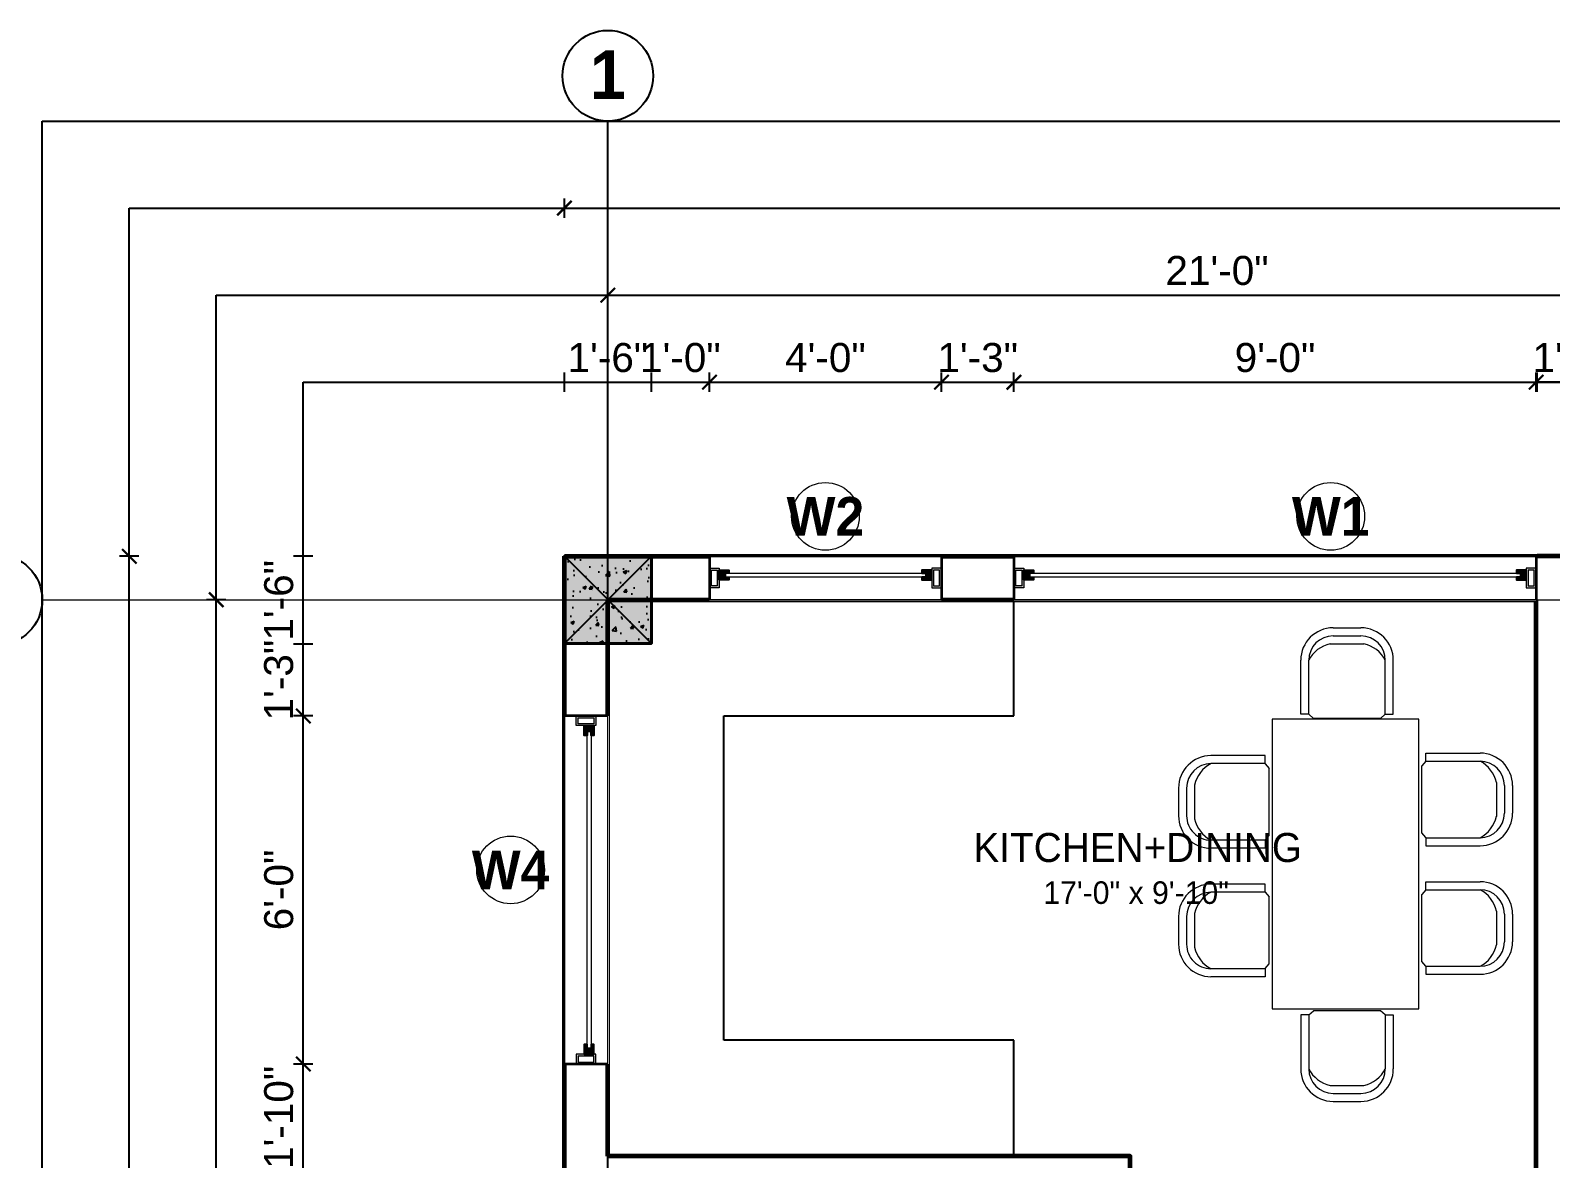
# Model space of a CAD drawing. Header units: feet. Extents: x 109753 to 150441, y 47761 to 75080.
# Drawn here: x 126389.6 to 126704, y 51277.5 to 51510.8 of the extents above; entities that cross this region are included whole.
import ezdxf

# ---------------------------------------------------------------- set-up
doc = ezdxf.new("R2010")
doc.units = ezdxf.units.FT
doc.header["$LTSCALE"] = 50
doc.header["$MEASUREMENT"] = 0
doc.header["$PDMODE"] = 3
doc.header["$PDSIZE"] = -10
doc.linetypes.add('ACAD_ISO04W100', pattern=[30, 24, -3, 0, -3])
doc.linetypes.add('CENTER', pattern=[2, 1.25, -0.25, 0.25, -0.25])
for name, color, linetype, lineweight in [('A-Furniture', 175, 'Continuous', 0), ('CENTRELINE', 146, 'CENTER', 18), ('COLUMN', 16, 'Continuous', 40), ('DIMENSION', 5, 'Continuous', 15), ('TEXT', 181, 'Continuous', 13), ('WALL', 1, 'Continuous', 60), ('WINDOW', 197, 'Continuous', 25)]:
    doc.layers.add(name, color=color, linetype=linetype, lineweight=lineweight)
doc.layers.add('HACTH', color=251, linetype='Continuous')
doc.styles.add('GL_Imperial', font='GOTHIC.TTF', dxfattribs={"height": 8})
doc.styles.add('STYLUS', font='stylu.ttf')
doc.styles.add('TIMES', font='arial.ttf')
doc.dimstyles.new("1-8'", dxfattribs={"dimtxt": 6, "dimasz": 3, "dimexe": 2, "dimexo": 1, "dimgap": 2, "dimtad": 1, "dimdec": 0, "dimzin": 3, "dimdsep": 46, "dimlunit": 4, "dimtxsty": 'TIMES', "dimblk": 'ARCHTICK', "dimcen": 8, "dimdle": 2, "dimclrt": 7, "dimadec": 0, "dimazin": 0, "dimtfac": 1, "dimtdec": 0, "dimtix": 1, "dimtmove": 0, "dimatfit": 3, "dimfxl": 2, "dimfxlon": 1, "dimarcsym": 0})

# ---------------------------------------------------------------- blocks, each defined once
blk = doc.blocks.new('A$Cb5c74cea')
at = {"true_color": 0xffffff, "transparency": 33554687}
h = blk.add_hatch(color=7, dxfattribs=at)
h.dxf.hatch_style = 1
h.paths.add_polyline_path([(-9, -9), (9, -9), (9, 9), (-9, 9)])
at = {"layer": 'HACTH', "transparency": 33554623}
h = blk.add_hatch(dxfattribs=at)
h.set_pattern_fill('AR-CONC', color=256)
h.set_pattern_definition([(50, (-126497.0296, -50480.552), (7.17260183, -0.62752135), [0.75, -8.25]), (355, (-126497.03, -50480.552), (-1.38751334, 7.52192134), [0.6, -6.6]), (100.4514445, (-126496.432, -50480.604), (5.78508847, 6.8943999), [0.63740192, -7.01142112]), (46.1842, (-126497.03, -50478.552), (10.6724133, -1.6551928), [1.125, -12.375]), (96.6356355, (-126496.14, -50478.69), (9.34661946, 9.741186), [0.9561034, -10.5171376]), (351.184164, (-126497.03, -50478.552), (9.34661945, 9.741186), [0.9, -9.9]), (21, (-126496.0296, -50479.052), (5.96907052, -4.0261889), [0.75, -8.25]), (326, (-126496.03, -50479.052), (2.4331533, 7.25150045), [0.6, -6.6]), (71.451445, (-126495.532, -50479.387), (8.40222377, 3.22531153), [0.6374019, -7.01142112]), (37.5, (-126497.0296, -50480.5518), (0.121598553, 3.32893854), [0, -6.52, 0, -6.7, 0, -6.625]), (7.5, (-126497.0296, -50480.5518), (2.63069537, 3.94411712), [0, -3.82, 0, -6.37, 0, -2.525]), (327.5, (-126499.2596, -50480.5518), (5.33822436, -0.225548717), [0, -2.5, 0, -7.8, 0, -10.35]), (317.5, (-126500.2596, -50480.5518), (5.8318617, 1.00104982), [0, -3.25, 0, -5.18, 0, -7.35])])
h.paths.add_polyline_path([(-9, -9), (9, -9), (9, 9), (-9, 9)])
at = {"layer": 'COLUMN'}
blk.add_lwpolyline([(-9, -9), (9, -9), (9, 9), (-9, 9)], close=True, dxfattribs=at)
at = {"layer": 'Defpoints', "color": 18, "true_color": 0x000000}
for p, q in [((-9, -9), (9, 9)), ((-9, 9), (9, -9))]:
    blk.add_line(p, q, dxfattribs=at)
blk = doc.blocks.new('_ArchTick')
at = {"color": 0, "linetype": 'ByBlock', "const_width": 0.15}
blk.add_lwpolyline([(-0.5, -0.5), (0.5, 0.5)], dxfattribs=at)
blk = doc.blocks.new('*D925')
at = {"layer": 'Defpoints', "color": 0, "transparency": 16777216}
for p in [(126761.03, 51456.02), (126509.03, 51402.02), (126761.03, 51402.02)]:
    blk.add_point(p, dxfattribs=at)
at = {"layer": 'DIMENSION', "color": 0, "lineweight": -2, "transparency": 16777216}
for p, q in [((126509.03, 51454.02), (126509.03, 51458.02)), ((126761.03, 51454.02), (126761.03, 51458.02)), ((126507.03, 51456.02), (126763.03, 51456.02))]:
    blk.add_line(p, q, dxfattribs=at)
at = {"layer": 'DIMENSION', "color": 0, "lineweight": -2, "transparency": 16777216, "xscale": 3, "yscale": 3, "zscale": 3, "rotation": 180}
blk.add_blockref('_ArchTick', (126509.03, 51456.02), dxfattribs=at)
at = {"layer": 'DIMENSION', "color": 0, "lineweight": -2, "transparency": 16777216, "xscale": 3, "yscale": 3, "zscale": 3}
blk.add_blockref('_ArchTick', (126761.03, 51456.02), dxfattribs=at)
at = {"layer": 'DIMENSION', "color": 7, "transparency": 16777216, "insert": (126635.03, 51461.09), "char_height": 6, "attachment_point": 5, "style": 'TIMES'}
blk.add_mtext('21\'-0"', dxfattribs=at)
blk = doc.blocks.new('*D938')
at = {"layer": 'Defpoints', "color": 0, "transparency": 16777216}
for p in [(126428.03, 51393.02), (126500.03, 51393.02), (126500.03, 51128.91)]:
    blk.add_point(p, dxfattribs=at)
at = {"layer": 'DIMENSION', "color": 0, "lineweight": -2, "transparency": 16777216}
for p, q in [((126428.03, 51126.91), (126428.03, 51395.02)), ((126430.03, 51393.02), (126426.03, 51393.02)), ((126430.03, 51128.91), (126426.03, 51128.91))]:
    blk.add_line(p, q, dxfattribs=at)
at = {"layer": 'DIMENSION', "color": 0, "lineweight": -2, "transparency": 16777216, "xscale": 3, "yscale": 3, "zscale": 3}
for p, rotation in [((126428.03, 51393.02), 90), ((126428.03, 51128.91), 270)]:
    blk.add_blockref('_ArchTick', p, dxfattribs=dict(at, rotation=rotation))
at = {"layer": 'DIMENSION', "color": 7, "transparency": 16777216, "insert": (126422.97, 51260.97), "char_height": 6, "attachment_point": 5, "rotation": 90, "style": 'TIMES'}
blk.add_mtext('22\'-0"', dxfattribs=at)
blk = doc.blocks.new('*D939')
at = {"layer": 'Defpoints', "color": 0, "transparency": 16777216}
for p in [(127241.03, 51474.02), (126500.03, 51402.02), (127241.03, 51402.02)]:
    blk.add_point(p, dxfattribs=at)
at = {"layer": 'DIMENSION', "color": 0, "lineweight": -2, "transparency": 16777216}
for p, q in [((126500.03, 51472.02), (126500.03, 51476.02)), ((127241.03, 51472.02), (127241.03, 51476.02)), ((126498.03, 51474.02), (127243.03, 51474.02))]:
    blk.add_line(p, q, dxfattribs=at)
at = {"layer": 'DIMENSION', "color": 0, "lineweight": -2, "transparency": 16777216, "xscale": 3, "yscale": 3, "zscale": 3, "rotation": 180}
blk.add_blockref('_ArchTick', (126500.03, 51474.02), dxfattribs=at)
at = {"layer": 'DIMENSION', "color": 0, "lineweight": -2, "transparency": 16777216, "xscale": 3, "yscale": 3, "zscale": 3}
blk.add_blockref('_ArchTick', (127241.03, 51474.02), dxfattribs=at)
at = {"layer": 'DIMENSION', "color": 7, "transparency": 16777216, "insert": (126870.53, 51479.09), "char_height": 6, "attachment_point": 5, "style": 'TIMES'}
blk.add_mtext('61\'-9"', dxfattribs=at)
blk = doc.blocks.new('*D942')
at = {"layer": 'Defpoints', "color": 0, "transparency": 16777216}
for p in [(126410.03, 51402.02), (126500.03, 51402.02), (126500.03, 50471.55)]:
    blk.add_point(p, dxfattribs=at)
at = {"layer": 'DIMENSION', "color": 0, "lineweight": -2, "transparency": 16777216}
for p, q in [((126410.03, 50469.55), (126410.03, 51404.02)), ((126412.03, 51402.02), (126408.03, 51402.02)), ((126412.03, 50471.55), (126408.03, 50471.55))]:
    blk.add_line(p, q, dxfattribs=at)
at = {"layer": 'DIMENSION', "color": 0, "lineweight": -2, "transparency": 16777216, "xscale": 3, "yscale": 3, "zscale": 3}
for p, rotation in [((126410.03, 51402.02), 90), ((126410.03, 50471.55), 270)]:
    blk.add_blockref('_ArchTick', p, dxfattribs=dict(at, rotation=rotation))
at = {"layer": 'DIMENSION', "color": 7, "transparency": 16777216, "insert": (126404.97, 50936.79), "char_height": 6, "attachment_point": 5, "rotation": 90, "style": 'TIMES'}
blk.add_mtext('77\'-6"', dxfattribs=at)
blk = doc.blocks.new('WIN 4 FRAME')
at = {"true_color": 0x939598}
h = blk.add_hatch(color=252, dxfattribs=at)
h.dxf.hatch_style = 1
h.paths.add_polyline_path([(0, 4.05), (0, 0), (2.02, 0), (2.02, 2.02), (2.02, 2.02), (2.02, 4.05)])
h.paths.add_polyline_path([(1.62, 0.4), (0.4, 0.4), (0.4, 3.64), (1.62, 3.64)], flags=16)
at = {"lineweight": 18}
for points in [[(2.02, 0), (2.02, 4.05), (0, 4.05), (0, 0)], [(0.4, 3.64), (0.4, 0.4), (1.62, 0.4), (1.62, 3.64)]]:
    blk.add_lwpolyline(points, close=True, dxfattribs=at)
blk = doc.blocks.new('WIN IN FRAME 2')
at = {"true_color": 0x939598}
h = blk.add_hatch(color=252, dxfattribs=at)
h.dxf.hatch_style = 1
h.paths.add_polyline_path([(0, 2.02), (0, 0), (2.02, 0), (2.02, 0.61), (1.21, 0.61), (1.21, 1.42), (2.02, 1.42), (2.02, 2.02)])
blk.add_lwpolyline([(1.21, 1.42), (2.02, 1.42), (2.02, 2.02), (0, 2.02), (0, 0), (2.02, 0), (2.02, 0.61), (1.21, 0.61)], close=True)
blk = doc.blocks.new('*U104')
blk.add_wipeout([(0, -0.2), (72, -0.2), (72, 9.2), (0, 9.2)]).dxf.layer = 'WINDOW'
at = {"layer": 'WINDOW', "color": 35, "lineweight": 5}
for p, q in [((72, 9), (0, 9)), ((72, 0), (0, 0))]:
    blk.add_line(p, q, dxfattribs=at)
at = {"layer": 'WINDOW', "color": 10, "lineweight": 35}
for p, q in [((0, 0), (0, 9)), ((72, 0), (72, 9))]:
    blk.add_line(p, q, dxfattribs=at)
at = {"layer": 'WINDOW', "lineweight": 9}
blk.add_lwpolyline([(3.24, 3.49), (68.76, 3.49), (68.76, 4.3), (3.24, 4.3)], close=True, dxfattribs=at)
at = {"layer": 'WINDOW', "lineweight": 5}
for name, p in [('WIN 4 FRAME', (0, 2.48)), ('WIN IN FRAME 2', (2.02, 2.88))]:
    blk.add_blockref(name, p, dxfattribs=at)
at = {"layer": 'WINDOW', "lineweight": 5, "xscale": -1}
for name, p in [('WIN 4 FRAME', (72, 2.48)), ('WIN IN FRAME 2', (69.98, 2.88))]:
    blk.add_blockref(name, p, dxfattribs=at)
blk = doc.blocks.new('*U523')
blk.add_wipeout([(0, -0.2), (48, -0.2), (48, 9.2), (0, 9.2)]).dxf.layer = 'WINDOW'
at = {"layer": 'WINDOW', "color": 35, "lineweight": 5}
for p, q in [((48, 9), (0, 9)), ((48, 0), (0, 0))]:
    blk.add_line(p, q, dxfattribs=at)
at = {"layer": 'WINDOW', "color": 10, "lineweight": 35}
for p, q in [((0, 0), (0, 9)), ((48, 0), (48, 9))]:
    blk.add_line(p, q, dxfattribs=at)
at = {"layer": 'WINDOW', "lineweight": 9}
blk.add_lwpolyline([(3.24, 3.49), (44.76, 3.49), (44.76, 4.3), (3.24, 4.3)], close=True, dxfattribs=at)
at = {"layer": 'WINDOW', "lineweight": 5}
for name, p in [('WIN 4 FRAME', (0, 2.48)), ('WIN IN FRAME 2', (2.02, 2.88))]:
    blk.add_blockref(name, p, dxfattribs=at)
at = {"layer": 'WINDOW', "lineweight": 5, "xscale": -1}
for name, p in [('WIN 4 FRAME', (48, 2.48)), ('WIN IN FRAME 2', (45.98, 2.88))]:
    blk.add_blockref(name, p, dxfattribs=at)
blk = doc.blocks.new('A$C2dc982f6')
for p, q in [((-22.22, 31.54), (-16.5, 31.54)), ((4.36, 31.54), (10.09, 31.54)), ((-22.22, 29.88), (-16.5, 29.88)), ((4.36, 29.88), (10.09, 29.88)), ((-22.86, 28.24), (-15.86, 28.24)), ((3.73, 28.24), (10.72, 28.24)), ((-28.93, 13.64), (-28.93, 24.83)), ((-27.27, 13.64), (-27.27, 24.83)), ((-11.44, 13.64), (-11.44, 24.83)), ((-9.79, 13.64), (-9.79, 24.83)), ((-2.35, 13.64), (-2.35, 24.83)), ((-0.69, 13.64), (-0.69, 24.83)), ((15.14, 13.64), (15.14, 24.83)), ((16.8, 13.64), (16.8, 24.83)), ((-27.24, 13.64), (-28.93, 13.64)), ((-27.24, 13.64), (-26.28, 12.79)), ((-12.43, 12.79), (-26.28, 12.79)), ((-11.48, 13.64), (-12.43, 12.79)), ((-11.48, 13.64), (-9.79, 13.64)), ((-0.66, 13.64), (-2.35, 13.64)), ((-0.66, 13.64), (0.3, 12.79)), ((14.15, 12.79), (0.3, 12.79)), ((15.11, 13.64), (14.15, 12.79)), ((15.11, 13.64), (16.8, 13.64)), ((-36.96, 6.89), (-48.14, 6.89)), ((-36.96, 5.2), (-36.96, 6.89)), ((25.19, 5.2), (25.19, 6.89)), ((25.19, 6.89), (36.37, 6.89)), ((-36.96, 5.23), (-48.14, 5.23)), ((-36.96, 5.2), (-36.1, 4.24)), ((-36.1, 4.24), (-36.1, -9.61)), ((25.19, 5.2), (24.34, 4.24)), ((24.34, 4.24), (24.34, -9.61)), ((25.19, 5.23), (36.37, 5.23)), ((-54.85, -5.55), (-54.85, 0.18)), ((-53.19, -5.55), (-53.19, 0.18)), ((-51.55, -6.18), (-51.55, 0.81)), ((39.78, -6.18), (39.78, 0.81)), ((41.43, -5.55), (41.43, 0.18)), ((43.09, -5.55), (43.09, 0.18)), ((-36.96, -10.6), (-48.14, -10.6)), ((-36.96, -12.26), (-48.14, -12.26)), ((-36.96, -10.57), (-36.1, -9.61)), ((-36.96, -10.57), (-36.96, -12.26)), ((25.19, -10.57), (24.34, -9.61)), ((25.19, -10.57), (25.19, -12.26)), ((25.19, -10.6), (36.37, -10.6)), ((25.19, -12.26), (36.37, -12.26)), ((-26.73, -19.64), (-25.78, -18.79)), ((-11.93, -18.79), (-25.78, -18.79)), ((-10.97, -19.64), (-11.93, -18.79)), ((-0.15, -19.64), (0.81, -18.79)), ((14.66, -18.79), (0.81, -18.79)), ((15.61, -19.64), (14.66, -18.79)), ((-26.73, -19.64), (-28.42, -19.64)), ((-28.42, -19.64), (-28.42, -30.83)), ((-26.77, -19.64), (-26.77, -30.83)), ((-10.97, -19.64), (-9.28, -19.64)), ((-10.94, -19.64), (-10.94, -30.83)), ((-9.28, -19.64), (-9.28, -30.83)), ((-0.15, -19.64), (-1.84, -19.64)), ((-1.84, -19.64), (-1.84, -30.83)), ((-0.18, -19.64), (-0.18, -30.83)), ((15.61, -19.64), (17.3, -19.64)), ((15.65, -19.64), (15.65, -30.83)), ((17.3, -19.64), (17.3, -30.83)), ((-22.35, -34.24), (-15.36, -34.24)), ((4.23, -34.24), (11.23, -34.24)), ((-21.71, -35.88), (-15.99, -35.88)), ((-21.71, -37.54), (-15.99, -37.54)), ((4.87, -35.88), (10.59, -35.88)), ((4.87, -37.54), (10.59, -37.54))]:
    blk.add_line(p, q)
blk.add_lwpolyline([(23.97, 12.15), (-35.97, 12.15), (-35.97, -18.15), (23.97, -18.15)], close=True)
for centre, radius, start, end in [((-22.22, 24.83), 6.71, 90.0001, 180), ((-16.5, 24.83), 6.71, 0, 90), ((4.36, 24.83), 6.71, 90.0001, 180), ((10.09, 24.83), 6.71, 0, 90), ((-22.22, 24.83), 5.05, 90.0001, 180), ((-16.5, 24.83), 5.05, 0, 90), ((4.36, 24.83), 5.05, 90.0001, 180), ((10.09, 24.83), 5.05, 0, 90), ((-21.39, 21.77), 6.63, 102.7575, 152.5606), ((-17.33, 21.77), 6.63, 27.4394, 77.2425), ((5.19, 21.77), 6.63, 102.7575, 152.5606), ((9.26, 21.77), 6.63, 27.4394, 77.2425), ((-48.14, 0.18), 6.71, 90, 180), ((36.37, 0.18), 6.71, 0, 90), ((-48.14, 0.18), 5.05, 90, 180), ((-45.09, -0.65), 6.63, 117.4394, 167.2425), ((33.32, -0.65), 6.63, 12.7575, 62.5606), ((36.37, 0.18), 5.05, 0, 90), ((-48.14, -5.55), 6.71, 180.0001, 270), ((-48.14, -5.55), 5.05, 180.0001, 270), ((-45.09, -4.72), 6.63, 192.7575, 242.5606), ((36.37, -5.55), 6.71, 270, 359.9999), ((36.37, -5.55), 5.05, 270, 359.9999), ((33.32, -4.72), 6.63, 297.4394, 347.2425), ((-21.71, -30.83), 6.71, 180, 269.9999), ((-20.88, -27.77), 6.63, 207.4394, 257.2425), ((-21.71, -30.83), 5.05, 180, 269.9999), ((-15.99, -30.83), 5.05, 270, 0), ((-15.99, -30.83), 6.71, 270, 0), ((-16.82, -27.77), 6.63, 282.7575, 332.5606), ((4.87, -30.83), 6.71, 180, 269.9999), ((5.7, -27.77), 6.63, 207.4394, 257.2425), ((4.87, -30.83), 5.05, 180, 269.9999), ((10.59, -30.83), 5.05, 270, 0), ((10.59, -30.83), 6.71, 270, 0), ((9.76, -27.77), 6.63, 282.7575, 332.5606)]:
    blk.add_arc(centre, radius, start, end)
blk = doc.blocks.new('*D965')
at = {"layer": 'Defpoints', "color": 0, "transparency": 16777216}
for p in [(126446.03, 51297.02), (126500.03, 51297.02), (126499.83, 51274.97)]:
    blk.add_point(p, dxfattribs=at)
at = {"layer": 'DIMENSION', "color": 0, "lineweight": -2, "transparency": 16777216}
for p, q in [((126448.03, 51297.02), (126444.03, 51297.02)), ((126446.03, 51274.97), (126446.03, 51297.02)), ((126448.03, 51274.97), (126444.03, 51274.97))]:
    blk.add_line(p, q, dxfattribs=at)
at = {"layer": 'DIMENSION', "color": 7, "transparency": 16777216, "insert": (126440.97, 51285.99), "char_height": 6, "attachment_point": 5, "rotation": 90, "style": 'TIMES'}
blk.add_mtext('1\'-10"', dxfattribs=at)
blk = doc.blocks.new('*D966')
at = {"layer": 'Defpoints', "color": 0, "transparency": 16777216}
for p in [(126446.03, 51369.02), (126499.83, 51369.02), (126500.03, 51297.02)]:
    blk.add_point(p, dxfattribs=at)
at = {"layer": 'DIMENSION', "color": 0, "lineweight": -2, "transparency": 16777216}
for p, q in [((126448.03, 51369.02), (126444.03, 51369.02)), ((126446.03, 51295.02), (126446.03, 51371.02)), ((126448.03, 51297.02), (126444.03, 51297.02))]:
    blk.add_line(p, q, dxfattribs=at)
at = {"layer": 'DIMENSION', "color": 0, "lineweight": -2, "transparency": 16777216, "xscale": 3, "yscale": 3, "zscale": 3}
for p, rotation in [((126446.03, 51369.02), 90), ((126446.03, 51297.02), 270)]:
    blk.add_blockref('_ArchTick', p, dxfattribs=dict(at, rotation=rotation))
at = {"layer": 'DIMENSION', "color": 7, "transparency": 16777216, "insert": (126440.97, 51333.02), "char_height": 6, "attachment_point": 5, "rotation": 90, "style": 'TIMES'}
blk.add_mtext('6\'-0"', dxfattribs=at)
blk = doc.blocks.new('*D967')
at = {"layer": 'Defpoints', "color": 0, "transparency": 16777216}
for p in [(126446.03, 51383.82), (126499.83, 51383.82), (126499.83, 51369.02)]:
    blk.add_point(p, dxfattribs=at)
at = {"layer": 'DIMENSION', "color": 0, "lineweight": -2, "transparency": 16777216}
for p, q in [((126448.03, 51383.82), (126444.03, 51383.82)), ((126446.03, 51369.02), (126446.03, 51383.82)), ((126448.03, 51369.02), (126444.03, 51369.02))]:
    blk.add_line(p, q, dxfattribs=at)
at = {"layer": 'DIMENSION', "color": 7, "transparency": 16777216, "insert": (126440.96, 51376.42), "char_height": 6, "attachment_point": 5, "rotation": 90, "style": 'TIMES'}
blk.add_mtext('1\'-3"', dxfattribs=at)
blk = doc.blocks.new('*D1028')
at = {"layer": 'Defpoints', "color": 0, "transparency": 16777216}
for p in [(126446.03, 51402.02), (126500.03, 51402.02), (126499.83, 51383.82)]:
    blk.add_point(p, dxfattribs=at)
at = {"layer": 'DIMENSION', "color": 0, "lineweight": -2, "transparency": 16777216}
for p, q in [((126448.03, 51402.02), (126444.03, 51402.02)), ((126446.03, 51383.82), (126446.03, 51402.02)), ((126448.03, 51383.82), (126444.03, 51383.82))]:
    blk.add_line(p, q, dxfattribs=at)
at = {"layer": 'DIMENSION', "color": 7, "transparency": 16777216, "insert": (126440.97, 51392.92), "char_height": 6, "attachment_point": 5, "rotation": 90, "style": 'TIMES'}
blk.add_mtext('1\'-6"', dxfattribs=at)
blk = doc.blocks.new('*D968')
at = {"layer": 'Defpoints', "color": 0, "transparency": 16777216}
for p in [(126518.03, 51438.02), (126500.03, 51402.02), (126518.03, 51402.02)]:
    blk.add_point(p, dxfattribs=at)
at = {"layer": 'DIMENSION', "color": 0, "lineweight": -2, "transparency": 16777216}
for p, q in [((126500.03, 51436.02), (126500.03, 51440.02)), ((126500.03, 51438.02), (126518.03, 51438.02)), ((126518.03, 51436.02), (126518.03, 51440.02))]:
    blk.add_line(p, q, dxfattribs=at)
at = {"layer": 'DIMENSION', "color": 7, "transparency": 16777216, "insert": (126509.03, 51443.09), "char_height": 6, "attachment_point": 5, "style": 'TIMES'}
blk.add_mtext('1\'-6"', dxfattribs=at)
blk = doc.blocks.new('*D969')
at = {"layer": 'Defpoints', "color": 0, "transparency": 16777216}
for p in [(126530.03, 51438.02), (126518.03, 51402.02), (126530.03, 51402.22)]:
    blk.add_point(p, dxfattribs=at)
at = {"layer": 'DIMENSION', "color": 0, "lineweight": -2, "transparency": 16777216}
for p, q in [((126518.03, 51436.02), (126518.03, 51440.02)), ((126518.03, 51438.02), (126530.03, 51438.02)), ((126530.03, 51436.02), (126530.03, 51440.02))]:
    blk.add_line(p, q, dxfattribs=at)
at = {"layer": 'DIMENSION', "color": 7, "transparency": 16777216, "insert": (126524.03, 51443.09), "char_height": 6, "attachment_point": 5, "style": 'TIMES'}
blk.add_mtext('1\'-0"', dxfattribs=at)
blk = doc.blocks.new('*D970')
at = {"layer": 'Defpoints', "color": 0, "transparency": 16777216}
for p in [(126578.03, 51438.02), (126530.03, 51402.22), (126578.03, 51402.02)]:
    blk.add_point(p, dxfattribs=at)
at = {"layer": 'DIMENSION', "color": 0, "lineweight": -2, "transparency": 16777216}
for p, q in [((126528.03, 51438.02), (126580.03, 51438.02)), ((126530.03, 51436.02), (126530.03, 51440.02)), ((126578.03, 51436.02), (126578.03, 51440.02))]:
    blk.add_line(p, q, dxfattribs=at)
at = {"layer": 'DIMENSION', "color": 0, "lineweight": -2, "transparency": 16777216, "xscale": 3, "yscale": 3, "zscale": 3, "rotation": 180}
blk.add_blockref('_ArchTick', (126530.03, 51438.02), dxfattribs=at)
at = {"layer": 'DIMENSION', "color": 0, "lineweight": -2, "transparency": 16777216, "xscale": 3, "yscale": 3, "zscale": 3}
blk.add_blockref('_ArchTick', (126578.03, 51438.02), dxfattribs=at)
at = {"layer": 'DIMENSION', "color": 7, "transparency": 16777216, "insert": (126554.03, 51443.09), "char_height": 6, "attachment_point": 5, "style": 'TIMES'}
blk.add_mtext('4\'-0"', dxfattribs=at)
blk = doc.blocks.new('*D971')
at = {"layer": 'Defpoints', "color": 0, "transparency": 16777216}
for p in [(126593.03, 51438.02), (126578.03, 51402.02), (126593.03, 51402.22)]:
    blk.add_point(p, dxfattribs=at)
at = {"layer": 'DIMENSION', "color": 0, "lineweight": -2, "transparency": 16777216}
for p, q in [((126578.03, 51436.02), (126578.03, 51440.02)), ((126578.03, 51438.02), (126593.03, 51438.02)), ((126593.03, 51436.02), (126593.03, 51440.02))]:
    blk.add_line(p, q, dxfattribs=at)
at = {"layer": 'DIMENSION', "color": 7, "transparency": 16777216, "insert": (126585.53, 51443.09), "char_height": 6, "attachment_point": 5, "style": 'TIMES'}
blk.add_mtext('1\'-3"', dxfattribs=at)
blk = doc.blocks.new('*D972')
at = {"layer": 'Defpoints', "color": 0, "transparency": 16777216}
for p in [(126701.03, 51438.02), (126593.03, 51402.22), (126701.03, 51402.22)]:
    blk.add_point(p, dxfattribs=at)
at = {"layer": 'DIMENSION', "color": 0, "lineweight": -2, "transparency": 16777216}
for p, q in [((126591.03, 51438.02), (126703.03, 51438.02)), ((126593.03, 51436.02), (126593.03, 51440.02)), ((126701.03, 51436.02), (126701.03, 51440.02))]:
    blk.add_line(p, q, dxfattribs=at)
at = {"layer": 'DIMENSION', "color": 0, "lineweight": -2, "transparency": 16777216, "xscale": 3, "yscale": 3, "zscale": 3, "rotation": 180}
blk.add_blockref('_ArchTick', (126593.03, 51438.02), dxfattribs=at)
at = {"layer": 'DIMENSION', "color": 0, "lineweight": -2, "transparency": 16777216, "xscale": 3, "yscale": 3, "zscale": 3}
blk.add_blockref('_ArchTick', (126701.03, 51438.02), dxfattribs=at)
at = {"layer": 'DIMENSION', "color": 7, "transparency": 16777216, "insert": (126647.03, 51443.09), "char_height": 6, "attachment_point": 5, "style": 'TIMES'}
blk.add_mtext('9\'-0"', dxfattribs=at)
blk = doc.blocks.new('*D1063')
at = {"layer": 'Defpoints', "color": 0, "transparency": 16777216}
for p in [(126701.23, 51438.02), (126701.23, 51402.02), (126716.03, 51402.22)]:
    blk.add_point(p, dxfattribs=at)
at = {"layer": 'DIMENSION', "color": 0, "lineweight": -2, "transparency": 16777216}
for p, q in [((126701.23, 51436.02), (126701.23, 51440.02)), ((126716.03, 51438.02), (126701.23, 51438.02)), ((126716.03, 51436.02), (126716.03, 51440.02))]:
    blk.add_line(p, q, dxfattribs=at)
at = {"layer": 'DIMENSION', "color": 7, "transparency": 16777216, "insert": (126708.63, 51443.09), "char_height": 6, "attachment_point": 5, "style": 'TIMES'}
blk.add_mtext('1\'-3"', dxfattribs=at)

msp = doc.modelspace()

# ---------------------------------------------------------------- linework, layer by layer
at = {"linetype": 'ACAD_ISO04W100', "ltscale": 3}
msp.add_line((126509.03, 50294.25), (126509.03, 51492.02), dxfattribs=at)
for p, q in [((126593.03, 51369.02), (126593.03, 51393.02)), ((126533.03, 51369.02), (126593.03, 51369.02)), ((126533.03, 51301.97), (126533.03, 51369.02)), ((126593.03, 51301.97), (126533.03, 51301.97)), ((126593.03, 51277.97), (126593.03, 51301.97))]:
    msp.add_line(p, q)
for centre in [(126509.03, 51501.4), (126382.65, 51393.02)]:
    msp.add_circle(centre, 9.38)
at = {"layer": 'CENTRELINE', "ltscale": 35}
msp.add_line((126392.03, 51393.02), (127331.03, 51393.02), dxfattribs=at)
at = {"layer": 'Defpoints'}
for points in [[(126392.03, 51492.02), (127331.03, 51492.02), (127331.03, 50294.25), (126392.03, 50294.25)], [(126410.03, 51474.02), (127313.03, 51474.02), (127313.03, 50312.25), (126410.03, 50312.25)], [(126428.03, 51456.02), (127295.03, 51456.02), (127295.03, 50330.25), (126428.03, 50330.25)], [(126446.03, 51438.02), (127277.03, 51438.02), (127277.03, 50348.25), (126446.03, 50348.25)]]:
    msp.add_lwpolyline(points, close=True, dxfattribs=at)
at = {"layer": 'TEXT'}
msp.add_circle((126488.91, 51337.17), 7, dxfattribs=at)
at = {"layer": 'WALL'}
for p, q in [((126500.03, 51402.02), (126701.23, 51402.02)), ((126509.03, 51393.02), (126701.03, 51393.02)), ((126509.03, 51277.97), (126509.03, 51393.02)), ((126701.03, 51274.97), (126701.03, 51393.02))]:
    msp.add_line(p, q, dxfattribs=at)
for points in [[(126856.99, 50471.55), (126500.03, 50471.55), (126500.03, 51402.02)], [(126818.54, 51402.02), (126701.23, 51402.02)], [(126509.03, 51274.97), (126617.03, 51274.97), (126617.03, 51277.97), (126509.03, 51277.97)]]:
    msp.add_lwpolyline(points, dxfattribs=at)

# ---------------------------------------------------------------- block references
msp.add_blockref('A$Cb5c74cea', (126509.03, 51393.02))
at = {"layer": 'A-Furniture', "rotation": 270}
msp.add_blockref('A$C2dc982f6', (126664.61, 51332.38), dxfattribs=at)

# ---------------------------------------------------------------- texts
at = {"insert": (126509.03, 51501.62), "char_height": 10, "attachment_point": 5, "style": 'STYLUS'}
msp.add_mtext_dynamic_manual_height_columns('{\\fStylus BT|b1|i0|c0|p34;1}', width=4.1758, gutter_width=43.75, heights=[0], dxfattribs=at)
at = {"layer": 'TEXT', "char_height": 8, "attachment_point": 5, "style": 'GL_Imperial'}
for s, insert in [('{\\fStylus BT|b1|i0|c0|p34;W2}', (126554.03, 51410.28)), ('{\\fStylus BT|b1|i0|c0|p34;W1}', (126658.55, 51410.28)), ('{\\fStylus BT|b1|i0|c0|p34;W4}', (126488.91, 51337.17))]:
    msp.add_mtext_dynamic_manual_height_columns(s, width=9.3058, gutter_width=35, heights=[0], dxfattribs=dict(at, insert=insert))
at = {"layer": 'TEXT', "insert": (126574.76, 51344.8), "char_height": 8, "width": 86.8356, "attachment_point": 1, "style": 'GL_Imperial'}
msp.add_mtext('\\pi9.87121;{\\H0.75x;KITCHEN+DINING\\P\\pi24.34498;\\H0.77778x;17\'-0" x 9\'-10"}', dxfattribs=at)

# ---------------------------------------------------------------- dimensions: what is measured, and where the dimension line sits
at = {"layer": 'DIMENSION'}
for base, p2, picture, middle in [((127241.03, 51474.02), (127241.03, 51402.02), '*D939', (126870.53, 51479.09)), ((126518.03, 51438.02), (126518.03, 51402.02), '*D968', (126509.03, 51443.09))]:
    dim = msp.add_linear_dim(base=base, p1=(126500.03, 51402.02), p2=p2, dimstyle="1-8'", dxfattribs=at)
    dim.commit()
    dim.dimension.update_dxf_attribs({"geometry": picture, "text_midpoint": middle})
dim = msp.add_aligned_dim(p1=(126509.03, 51402.02), p2=(126761.03, 51402.02), distance=54, dimstyle="1-8'", dxfattribs=at)
dim.commit()
dim.dimension.update_dxf_attribs({"geometry": '*D925', "text_midpoint": (126635.03, 51461.09)})
for base, p1, p2, picture, middle in [((126410.03, 51402.02), (126500.03, 50471.55), (126500.03, 51402.02), '*D942', (126404.97, 50936.79)), ((126446.03, 51402.02), (126499.83, 51383.82), (126500.03, 51402.02), '*D1028', (126440.97, 51392.92)), ((126428.03, 51393.02), (126500.03, 51128.91), (126500.03, 51393.02), '*D938', (126422.97, 51260.97))]:
    dim = msp.add_linear_dim(base=base, p1=p1, p2=p2, angle=90, dimstyle="1-8'", dxfattribs=at)
    dim.commit()
    dim.dimension.update_dxf_attribs({"geometry": picture, "text_midpoint": middle})

# ---------------------------------------------------------------- next in the draw order: block references
at = {"layer": 'WINDOW', "xscale": -1}
for name, p, rotation in [('*U523', (126530.03, 51402.02), 180), ('*U104', (126509.03, 51369.02), 90)]:
    msp.add_blockref(name, p, dxfattribs=dict(at, rotation=rotation))

# ---------------------------------------------------------------- next in the draw order: wipeouts: each hides what was drawn before it
msp.add_wipeout([(126593.03, 51402.22), (126701.03, 51402.22), (126701.03, 51392.82), (126593.03, 51392.82)]).dxf.layer = 'WINDOW'

# ---------------------------------------------------------------- next in the draw order: linework, layer by layer
at = {"layer": 'Defpoints'}
msp.add_lwpolyline([(126500.03, 51402.02), (127241.03, 51402.02), (127241.03, 50471.55), (126500.03, 50471.55)], close=True, dxfattribs=at)
at = {"layer": 'TEXT'}
for centre in [(126554.03, 51410.28), (126658.55, 51410.28)]:
    msp.add_circle(centre, 7, dxfattribs=at)
at = {"layer": 'WINDOW', "color": 35, "lineweight": 5}
for p, q in [((126701.03, 51402.02), (126593.03, 51402.02)), ((126701.03, 51393.02), (126593.03, 51393.02))]:
    msp.add_line(p, q, dxfattribs=at)
at = {"layer": 'WINDOW', "color": 10, "lineweight": 35}
for p, q in [((126593.03, 51402.02), (126593.03, 51393.02)), ((126701.03, 51402.02), (126701.03, 51393.02))]:
    msp.add_line(p, q, dxfattribs=at)
at = {"layer": 'WINDOW', "lineweight": 9}
msp.add_lwpolyline([(126596.27, 51398.54), (126697.79, 51398.54), (126697.79, 51397.73), (126596.27, 51397.73)], close=True, dxfattribs=at)

# ---------------------------------------------------------------- next in the draw order: block references
at = {"layer": 'WINDOW', "lineweight": 5, "xscale": -1, "rotation": 180}
for name, p in [('WIN 4 FRAME', (126593.03, 51399.55)), ('WIN IN FRAME 2', (126595.05, 51399.14))]:
    msp.add_blockref(name, p, dxfattribs=at)
at = {"layer": 'WINDOW', "lineweight": 5, "rotation": 180}
for name, p in [('WIN IN FRAME 2', (126699, 51399.14)), ('WIN 4 FRAME', (126701.03, 51399.55))]:
    msp.add_blockref(name, p, dxfattribs=at)

# ---------------------------------------------------------------- next in the draw order: dimensions: what is measured, and where the dimension line sits
at = {"layer": 'DIMENSION'}
for base, p1, p2, picture, middle in [((126530.03, 51438.02), (126518.03, 51402.02), (126530.03, 51402.22), '*D969', (126524.03, 51443.09)), ((126578.03, 51438.02), (126530.03, 51402.22), (126578.03, 51402.02), '*D970', (126554.03, 51443.09)), ((126593.03, 51438.02), (126578.03, 51402.02), (126593.03, 51402.22), '*D971', (126585.53, 51443.09)), ((126701.03, 51438.02), (126593.03, 51402.22), (126701.03, 51402.22), '*D972', (126647.03, 51443.09)), ((126701.23, 51438.02), (126716.03, 51402.22), (126701.23, 51402.02), '*D1063', (126708.63, 51443.09))]:
    dim = msp.add_linear_dim(base=base, p1=p1, p2=p2, dimstyle="1-8'", dxfattribs=at)
    dim.commit()
    dim.dimension.update_dxf_attribs({"geometry": picture, "text_midpoint": middle})
for base, p1, p2, picture, middle in [((126446.03, 51383.82), (126499.83, 51369.02), (126499.83, 51383.82), '*D967', (126440.96, 51376.42)), ((126446.03, 51369.02), (126500.03, 51297.02), (126499.83, 51369.02), '*D966', (126440.97, 51333.02)), ((126446.03, 51297.02), (126499.83, 51274.97), (126500.03, 51297.02), '*D965', (126440.97, 51285.99))]:
    dim = msp.add_linear_dim(base=base, p1=p1, p2=p2, angle=90, dimstyle="1-8'", dxfattribs=at)
    dim.commit()
    dim.dimension.update_dxf_attribs({"geometry": picture, "text_midpoint": middle})

doc.saveas('drawing.dxf')
